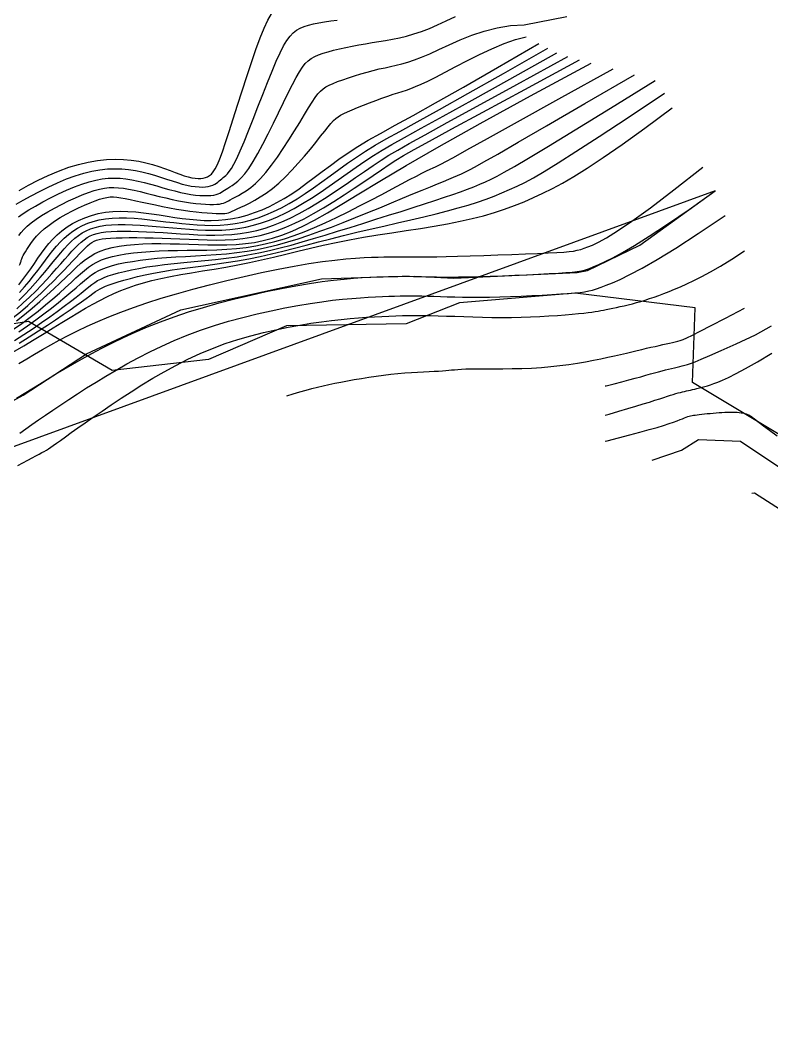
# Model space of a CAD drawing. Header units: metres. Extents: x -2219 to 517, y -3078 to 398.
# Drawn here: x 318.6 to 382, y 256 to 340.6 of the extents above; entities that cross this region are included whole.
import ezdxf

# ---------------------------------------------------------------- set-up
doc = ezdxf.new("R2010")
doc.units = ezdxf.units.M
for name, color, linetype in [('TERRAIN_BOUNDARY', 6, 'Continuous'), ('TERRAIN_CONTOUR_1M', 3, 'Continuous'), ('TERRAIN_CONTOUR_5M_SUPPLEMENT', 4, 'Continuous')]:
    doc.layers.add(name, color=color, linetype=linetype)

msp = doc.modelspace()

# ---------------------------------------------------------------- linework, layer by layer
at = {"layer": 'TERRAIN_BOUNDARY'}
msp.add_polyline3d([(392.551, 299.719, 0), (375.31, 310.06, 0), (375.546, 316.358, 0), (365.401, 317.587, 0), (355.65, 316.772, 0), (351.14, 315.014, 0), (341.054, 314.824, 0), (334.466, 311.988, 0), (326.34, 311.064, 0), (319.276, 315.215, 0), (309.284, 313.622, 0), (283.816, 308.974, 0), (265.196, 302.536, 0), (256.381, 299.4, 0), (223.265, 291.711, 0), (195.534, 284.467, 0), (183.293, 283.155, 0), (172.734, 277.466, 0), (168.827, 278.773, 0), (157.385, 278.49, 0), (135.797, 277.305, 0), (123.716, 274.848, 0)], dxfattribs=at)
at = {"layer": 'TERRAIN_CONTOUR_1M'}
for points in [[(318.243, 325.087, 1), (318.835, 325.432, 1), (319.495, 325.799, 1), (320.206, 326.176, 1), (320.952, 326.549, 1), (321.716, 326.903, 1), (322.48, 327.226, 1), (323.228, 327.503, 1), (323.947, 327.724, 1), (324.636, 327.89, 1), (325.298, 328.004, 1), (325.936, 328.071, 1), (326.551, 328.094, 1), (327.148, 328.076, 1), (327.728, 328.023, 1), (328.295, 327.937, 1), (328.851, 327.823, 1), (329.393, 327.687, 1), (329.921, 327.536, 1), (330.432, 327.378, 1), (330.923, 327.218, 1), (331.393, 327.063, 1), (331.839, 326.921, 1), (332.26, 326.799, 1), (332.653, 326.702, 1), (333.019, 326.629, 1), (333.357, 326.58, 1), (333.668, 326.553, 1), (333.953, 326.548, 1), (334.212, 326.561, 1), (334.444, 326.593, 1), (334.651, 326.642, 1), (334.832, 326.706, 1), (334.992, 326.783, 1), (335.134, 326.869, 1), (335.261, 326.962, 1), (335.378, 327.058, 1), (335.487, 327.156, 1), (335.594, 327.25, 1), (335.701, 327.34, 1), (335.813, 327.425, 1), (335.934, 327.524, 1), (336.07, 327.657, 1), (336.226, 327.846, 1), (336.407, 328.113, 1), (336.618, 328.478, 1), (336.864, 328.963, 1), (337.151, 329.59, 1), (337.481, 330.37, 1), (337.846, 331.275, 1), (338.235, 332.265, 1), (338.639, 333.303, 1), (339.047, 334.35, 1), (339.448, 335.368, 1), (339.833, 336.317, 1), (340.189, 337.16, 1), (340.511, 337.867, 1), (340.805, 338.445, 1), (341.081, 338.91, 1), (341.349, 339.277, 1), (341.618, 339.563, 1), (341.899, 339.784, 1), (342.201, 339.956, 1), (342.535, 340.094, 1), (342.908, 340.212, 1), (343.321, 340.316, 1), (343.772, 340.407, 1), (344.259, 340.488, 1), (344.782, 340.563, 1), (345.338, 340.632, 1)], [(318.422, 324.019, 2), (318.828, 324.3, 2), (319.316, 324.611, 2), (319.873, 324.942, 2), (320.485, 325.285, 2), (321.134, 325.628, 2), (321.805, 325.961, 2), (322.481, 326.273, 2), (323.148, 326.555, 2), (323.788, 326.795, 2), (324.39, 326.987, 2), (324.956, 327.13, 2), (325.495, 327.227, 2), (326.012, 327.283, 2), (326.515, 327.301, 2), (327.01, 327.282, 2), (327.505, 327.232, 2), (328.007, 327.152, 2), (328.521, 327.047, 2), (329.043, 326.922, 2), (329.569, 326.784, 2), (330.095, 326.637, 2), (330.616, 326.489, 2), (331.127, 326.346, 2), (331.623, 326.213, 2), (332.099, 326.096, 2), (332.552, 326.001, 2), (332.979, 325.927, 2), (333.379, 325.873, 2), (333.75, 325.838, 2), (334.089, 325.821, 2), (334.396, 325.821, 2), (334.669, 325.836, 2), (334.906, 325.866, 2), (335.107, 325.909, 2), (335.279, 325.963, 2), (335.427, 326.028, 2), (335.561, 326.102, 2), (335.688, 326.184, 2), (335.815, 326.272, 2), (335.95, 326.365, 2), (336.1, 326.461, 2), (336.272, 326.562, 2), (336.469, 326.682, 2), (336.691, 326.836, 2), (336.94, 327.04, 2), (337.218, 327.312, 2), (337.525, 327.666, 2), (337.864, 328.119, 2), (338.235, 328.688, 2), (338.639, 329.38, 2), (339.066, 330.171, 2), (339.506, 331.029, 2), (339.95, 331.921, 2), (340.386, 332.817, 2), (340.806, 333.683, 2), (341.198, 334.486, 2), (341.553, 335.196, 2), (341.863, 335.788, 2), (342.138, 336.269, 2), (342.391, 336.655, 2), (342.633, 336.96, 2), (342.879, 337.202, 2), (343.139, 337.394, 2), (343.428, 337.552, 2), (343.757, 337.692, 2), (344.136, 337.827, 2), (344.562, 337.958, 2), (345.027, 338.085, 2), (345.525, 338.207, 2), (346.05, 338.324, 2), (346.594, 338.435, 2), (347.151, 338.54, 2), (347.714, 338.637, 2), (348.277, 338.728, 2), (348.843, 338.817, 2), (349.414, 338.91, 2), (349.993, 339.015, 2), (350.583, 339.138, 2), (351.186, 339.284, 2), (351.807, 339.459, 2), (352.447, 339.671, 2), (353.11, 339.925, 2), (353.803, 340.22, 2), (354.533, 340.557, 2), (355.309, 340.935, 2)], [(318.471, 322.471, 3), (318.662, 322.709, 3), (318.896, 322.964, 3), (319.179, 323.235, 3), (319.518, 323.521, 3), (319.921, 323.822, 3), (320.389, 324.134, 3), (320.912, 324.453, 3), (321.475, 324.77, 3), (322.061, 325.079, 3), (322.657, 325.372, 3), (323.247, 325.643, 3), (323.815, 325.884, 3), (324.347, 326.088, 3), (324.832, 326.249, 3), (325.276, 326.37, 3), (325.691, 326.451, 3), (326.088, 326.496, 3), (326.478, 326.507, 3), (326.872, 326.488, 3), (327.282, 326.44, 3), (327.719, 326.367, 3), (328.19, 326.271, 3), (328.692, 326.157, 3), (329.218, 326.031, 3), (329.759, 325.897, 3), (330.31, 325.761, 3), (330.861, 325.628, 3), (331.407, 325.504, 3), (331.939, 325.393, 3), (332.452, 325.299, 3), (332.94, 325.224, 3), (333.401, 325.165, 3), (333.831, 325.123, 3), (334.225, 325.095, 3), (334.581, 325.08, 3), (334.894, 325.079, 3), (335.162, 325.089, 3), (335.383, 325.111, 3), (335.565, 325.144, 3), (335.721, 325.187, 3), (335.862, 325.243, 3), (335.999, 325.31, 3), (336.143, 325.388, 3), (336.306, 325.479, 3), (336.499, 325.582, 3), (336.731, 325.699, 3), (337.003, 325.84, 3), (337.311, 326.015, 3), (337.654, 326.235, 3), (338.029, 326.511, 3), (338.433, 326.854, 3), (338.864, 327.275, 3), (339.32, 327.785, 3), (339.796, 328.389, 3), (340.285, 329.066, 3), (340.777, 329.792, 3), (341.26, 330.539, 3), (341.726, 331.283, 3), (342.164, 331.997, 3), (342.564, 332.656, 3), (342.916, 333.233, 3), (343.215, 333.709, 3), (343.471, 334.093, 3), (343.7, 334.4, 3), (343.918, 334.644, 3), (344.139, 334.84, 3), (344.379, 335.003, 3), (344.654, 335.148, 3), (344.979, 335.29, 3), (345.364, 335.441, 3), (345.802, 335.6, 3), (346.282, 335.763, 3), (346.791, 335.926, 3), (347.318, 336.086, 3), (347.85, 336.238, 3), (348.376, 336.379, 3), (348.884, 336.505, 3), (349.365, 336.614, 3), (349.832, 336.716, 3), (350.298, 336.822, 3), (350.779, 336.942, 3), (351.289, 337.088, 3), (351.844, 337.271, 3), (352.457, 337.502, 3), (353.145, 337.793, 3), (353.918, 338.148, 3), (354.771, 338.546, 3), (355.696, 338.957, 3), (356.685, 339.353, 3), (357.729, 339.705, 3), (358.819, 339.986, 3), (359.947, 340.166, 3), (361.105, 340.217, 3), (364.711, 340.935, 3)], [(318.526, 319.965, 4), (318.58, 320.075, 4), (318.615, 320.162, 4), (318.637, 320.23, 4), (318.65, 320.286, 4), (318.659, 320.335, 4), (318.669, 320.383, 4), (318.684, 320.434, 4), (318.706, 320.493, 4), (318.738, 320.565, 4), (318.782, 320.655, 4), (318.843, 320.768, 4), (318.922, 320.908, 4), (319.022, 321.081, 4), (319.147, 321.289, 4), (319.3, 321.53, 4), (319.485, 321.797, 4), (319.705, 322.085, 4), (319.964, 322.389, 4), (320.266, 322.704, 4), (320.615, 323.024, 4), (321.013, 323.343, 4), (321.462, 323.658, 4), (321.951, 323.963, 4), (322.465, 324.255, 4), (322.989, 324.53, 4), (323.51, 324.784, 4), (324.013, 325.013, 4), (324.483, 325.213, 4), (324.907, 325.38, 4), (325.274, 325.512, 4), (325.596, 325.609, 4), (325.887, 325.674, 4), (326.164, 325.708, 4), (326.441, 325.714, 4), (326.734, 325.694, 4), (327.059, 325.649, 4), (327.431, 325.582, 4), (327.86, 325.495, 4), (328.342, 325.392, 4), (328.866, 325.278, 4), (329.423, 325.157, 4), (330.003, 325.033, 4), (330.595, 324.911, 4), (331.191, 324.795, 4), (331.779, 324.689, 4), (332.352, 324.598, 4), (332.901, 324.521, 4), (333.423, 324.458, 4), (333.912, 324.407, 4), (334.361, 324.368, 4), (334.765, 324.34, 4), (335.119, 324.322, 4), (335.418, 324.313, 4), (335.658, 324.313, 4), (335.852, 324.324, 4), (336.015, 324.346, 4), (336.163, 324.383, 4), (336.309, 324.435, 4), (336.471, 324.505, 4), (336.662, 324.593, 4), (336.898, 324.703, 4), (337.191, 324.836, 4), (337.537, 324.998, 4), (337.932, 325.194, 4), (338.368, 325.429, 4), (338.839, 325.71, 4), (339.34, 326.042, 4), (339.864, 326.431, 4), (340.404, 326.883, 4), (340.954, 327.398, 4), (341.505, 327.962, 4), (342.047, 328.555, 4), (342.571, 329.157, 4), (343.065, 329.749, 4), (343.521, 330.312, 4), (343.93, 330.825, 4), (344.28, 331.269, 4), (344.567, 331.63, 4), (344.804, 331.918, 4), (345.01, 332.145, 4), (345.202, 332.327, 4), (345.4, 332.478, 4), (345.62, 332.612, 4), (345.88, 332.744, 4), (346.2, 332.889, 4), (346.592, 333.056, 4), (347.043, 333.242, 4), (347.537, 333.441, 4), (348.057, 333.645, 4), (348.586, 333.847, 4), (349.106, 334.041, 4), (349.601, 334.218, 4), (350.054, 334.373, 4), (350.453, 334.501, 4), (350.818, 334.614, 4), (351.172, 334.727, 4), (351.54, 334.855, 4), (351.947, 335.013, 4), (352.417, 335.215, 4), (352.975, 335.477, 4), (353.645, 335.814, 4), (354.443, 336.233, 4), (355.347, 336.712, 4), (356.327, 337.221, 4), (357.351, 337.733, 4), (358.39, 338.216, 4), (359.412, 338.642, 4), (360.387, 338.982, 4), (361.284, 339.206, 4)], [(318.523, 317.653, 6), (318.936, 318.118, 6), (319.331, 318.587, 6), (319.707, 319.053, 6), (320.063, 319.51, 6), (320.4, 319.955, 6), (320.722, 320.383, 6), (321.034, 320.795, 6), (321.342, 321.188, 6), (321.652, 321.561, 6), (321.969, 321.913, 6), (322.298, 322.241, 6), (322.645, 322.545, 6), (323.015, 322.823, 6), (323.41, 323.073, 6), (323.829, 323.294, 6), (324.275, 323.486, 6), (324.749, 323.646, 6), (325.251, 323.773, 6), (325.782, 323.867, 6), (326.343, 323.925, 6), (326.935, 323.949, 6), (327.554, 323.941, 6), (328.193, 323.907, 6), (328.85, 323.853, 6), (329.517, 323.784, 6), (330.192, 323.706, 6), (330.867, 323.624, 6), (331.54, 323.542, 6), (332.205, 323.468, 6), (332.864, 323.403, 6), (333.516, 323.354, 6), (334.163, 323.323, 6), (334.807, 323.315, 6), (335.448, 323.333, 6), (336.088, 323.383, 6), (336.727, 323.467, 6), (337.368, 323.589, 6), (338.01, 323.751, 6), (338.655, 323.952, 6), (339.303, 324.193, 6), (339.956, 324.474, 6), (340.615, 324.796, 6), (341.279, 325.158, 6), (341.951, 325.562, 6), (342.632, 326.006, 6), (343.321, 326.482, 6), (344.022, 326.984, 6), (344.734, 327.503, 6), (345.46, 328.031, 6), (346.2, 328.558, 6), (346.956, 329.078, 6), (347.729, 329.581, 6), (348.536, 330.072, 6), (349.463, 330.603, 6), (350.607, 331.24, 6), (352.07, 332.046, 6), (353.952, 333.087, 6), (356.352, 334.427, 6), (359.371, 336.132, 6), (363.108, 338.265, 6)], [(317.994, 315.528, 9), (318.611, 316.03, 9), (319.214, 316.548, 9), (319.798, 317.075, 9), (320.359, 317.6, 9), (320.891, 318.116, 9), (321.39, 318.612, 9), (321.852, 319.082, 9), (322.272, 319.517, 9), (322.653, 319.916, 9), (322.997, 320.28, 9), (323.307, 320.609, 9), (323.586, 320.904, 9), (323.837, 321.165, 9), (324.062, 321.392, 9), (324.265, 321.586, 9), (324.449, 321.747, 9), (324.626, 321.88, 9), (324.807, 321.986, 9), (325.005, 322.069, 9), (325.231, 322.133, 9), (325.499, 322.181, 9), (325.819, 322.216, 9), (326.205, 322.242, 9), (326.664, 322.261, 9), (327.192, 322.274, 9), (327.78, 322.281, 9), (328.418, 322.281, 9), (329.099, 322.274, 9), (329.812, 322.26, 9), (330.55, 322.239, 9), (331.303, 322.211, 9), (332.063, 322.176, 9), (332.828, 322.14, 9), (333.594, 322.107, 9), (334.36, 322.084, 9), (335.122, 322.076, 9), (335.879, 322.089, 9), (336.628, 322.128, 9), (337.367, 322.198, 9), (338.094, 322.306, 9), (338.815, 322.453, 9), (339.535, 322.643, 9), (340.261, 322.877, 9), (340.998, 323.158, 9), (341.754, 323.489, 9), (342.533, 323.871, 9), (343.341, 324.307, 9), (344.183, 324.797, 9), (345.043, 325.326, 9), (345.907, 325.88, 9), (346.759, 326.441, 9), (347.581, 326.993, 9), (348.357, 327.521, 9), (349.072, 328.007, 9), (349.708, 328.435, 9), (350.281, 328.808, 9), (350.927, 329.202, 9), (351.815, 329.71, 9), (353.114, 330.428, 9), (354.991, 331.449, 9), (357.615, 332.868, 9), (361.153, 334.78, 9), (365.775, 337.279, 9)], [(318.289, 316.271, 8), (318.84, 316.764, 8), (319.373, 317.267, 8), (319.885, 317.773, 8), (320.371, 318.273, 8), (320.829, 318.759, 8), (321.255, 319.225, 8), (321.648, 319.663, 8), (322.009, 320.072, 8), (322.343, 320.452, 8), (322.652, 320.802, 8), (322.941, 321.123, 8), (323.214, 321.414, 8), (323.474, 321.675, 8), (323.725, 321.906, 8), (323.971, 322.106, 8), (324.22, 322.277, 8), (324.481, 322.422, 8), (324.762, 322.541, 8), (325.07, 322.637, 8), (325.416, 322.712, 8), (325.807, 322.767, 8), (326.251, 322.803, 8), (326.755, 322.824, 8), (327.313, 322.83, 8), (327.918, 322.823, 8), (328.562, 322.805, 8), (329.238, 322.777, 8), (329.939, 322.742, 8), (330.656, 322.701, 8), (331.382, 322.655, 8), (332.111, 322.607, 8), (332.84, 322.561, 8), (333.568, 322.523, 8), (334.294, 322.497, 8), (335.017, 322.489, 8), (335.736, 322.504, 8), (336.448, 322.546, 8), (337.154, 322.621, 8), (337.852, 322.734, 8), (338.547, 322.886, 8), (339.242, 323.079, 8), (339.942, 323.316, 8), (340.651, 323.597, 8), (341.374, 323.924, 8), (342.115, 324.3, 8), (342.878, 324.725, 8), (343.666, 325.2, 8), (344.469, 325.712, 8), (345.279, 326.248, 8), (346.084, 326.795, 8), (346.874, 327.339, 8), (347.638, 327.866, 8), (348.366, 328.364, 8), (349.048, 328.817, 8), (349.699, 329.229, 8), (350.437, 329.668, 8), (351.407, 330.217, 8), (352.753, 330.96, 8), (354.619, 331.981, 8), (357.149, 333.364, 8), (360.488, 335.192, 8), (364.78, 337.55, 8)], [(318.466, 316.98, 7), (318.948, 317.46, 7), (319.41, 317.946, 7), (319.851, 318.43, 7), (320.268, 318.906, 7), (320.659, 319.368, 7), (321.024, 319.809, 7), (321.365, 320.228, 7), (321.688, 320.624, 7), (321.997, 320.995, 7), (322.297, 321.342, 7), (322.592, 321.664, 7), (322.886, 321.958, 7), (323.185, 322.225, 7), (323.493, 322.464, 7), (323.815, 322.675, 7), (324.155, 322.858, 7), (324.519, 323.014, 7), (324.91, 323.142, 7), (325.333, 323.243, 7), (325.794, 323.317, 7), (326.297, 323.364, 7), (326.845, 323.386, 7), (327.433, 323.385, 7), (328.056, 323.365, 7), (328.706, 323.329, 7), (329.378, 323.281, 7), (330.065, 323.224, 7), (330.762, 323.162, 7), (331.461, 323.099, 7), (332.158, 323.037, 7), (332.852, 322.982, 7), (333.542, 322.938, 7), (334.229, 322.91, 7), (334.912, 322.902, 7), (335.592, 322.919, 7), (336.268, 322.964, 7), (336.941, 323.044, 7), (337.61, 323.162, 7), (338.278, 323.318, 7), (338.948, 323.516, 7), (339.623, 323.754, 7), (340.304, 324.035, 7), (340.994, 324.36, 7), (341.697, 324.729, 7), (342.415, 325.144, 7), (343.149, 325.603, 7), (343.895, 326.097, 7), (344.65, 326.616, 7), (345.409, 327.149, 7), (346.167, 327.685, 7), (346.919, 328.212, 7), (347.661, 328.721, 7), (348.388, 329.199, 7), (349.118, 329.651, 7), (349.949, 330.135, 7), (351.004, 330.726, 7), (352.403, 331.498, 7), (354.269, 332.525, 7), (356.722, 333.879, 7), (359.884, 335.636, 7), (363.877, 337.869, 7)], [(318.025, 314.545, 11), (318.73, 315.047, 11), (319.418, 315.564, 11), (320.082, 316.087, 11), (320.719, 316.607, 11), (321.321, 317.116, 11), (321.884, 317.606, 11), (322.403, 318.067, 11), (322.871, 318.492, 11), (323.287, 318.873, 11), (323.662, 319.213, 11), (324.011, 319.514, 11), (324.347, 319.78, 11), (324.686, 320.014, 11), (325.042, 320.218, 11), (325.43, 320.397, 11), (325.864, 320.553, 11), (326.354, 320.69, 11), (326.901, 320.808, 11), (327.498, 320.909, 11), (328.141, 320.993, 11), (328.824, 321.061, 11), (329.543, 321.115, 11), (330.293, 321.155, 11), (331.068, 321.182, 11), (331.864, 321.198, 11), (332.677, 321.207, 11), (333.502, 321.216, 11), (334.334, 321.231, 11), (335.17, 321.256, 11), (336.004, 321.298, 11), (336.833, 321.362, 11), (337.652, 321.455, 11), (338.459, 321.581, 11), (339.259, 321.742, 11), (340.06, 321.94, 11), (340.868, 322.176, 11), (341.69, 322.451, 11), (342.535, 322.768, 11), (343.409, 323.128, 11), (344.32, 323.531, 11), (345.27, 323.977, 11), (346.243, 324.454, 11), (347.219, 324.948, 11), (348.179, 325.445, 11), (349.101, 325.93, 11), (349.965, 326.39, 11), (350.751, 326.809, 11), (351.438, 327.173, 11), (352.013, 327.474, 11), (352.483, 327.714, 11), (352.865, 327.904, 11), (353.172, 328.053, 11), (353.421, 328.17, 11), (353.625, 328.263, 11), (353.799, 328.343, 11), (353.96, 328.418, 11), (354.144, 328.51, 11), (354.485, 328.693, 11), (355.14, 329.051, 11), (356.266, 329.673, 11), (358.019, 330.644, 11), (360.555, 332.049, 11), (364.032, 333.975, 11), (368.607, 336.509, 11)], [(318.1, 313.614, 13), (318.895, 314.118, 13), (319.66, 314.62, 13), (320.386, 315.115, 13), (321.071, 315.596, 13), (321.71, 316.058, 13), (322.298, 316.494, 13), (322.832, 316.9, 13), (323.306, 317.269, 13), (323.718, 317.596, 13), (324.066, 317.877, 13), (324.363, 318.117, 13), (324.626, 318.321, 13), (324.871, 318.497, 13), (325.115, 318.65, 13), (325.374, 318.788, 13), (325.665, 318.917, 13), (326.004, 319.043, 13), (326.405, 319.171, 13), (326.867, 319.301, 13), (327.388, 319.431, 13), (327.964, 319.559, 13), (328.592, 319.683, 13), (329.269, 319.801, 13), (329.991, 319.911, 13), (330.757, 320.011, 13), (331.561, 320.101, 13), (332.399, 320.184, 13), (333.264, 320.265, 13), (334.151, 320.349, 13), (335.054, 320.441, 13), (335.966, 320.546, 13), (336.882, 320.669, 13), (337.797, 320.814, 13), (338.705, 320.986, 13), (339.611, 321.184, 13), (340.521, 321.406, 13), (341.442, 321.651, 13), (342.379, 321.915, 13), (343.339, 322.199, 13), (344.327, 322.5, 13), (345.35, 322.815, 13), (346.41, 323.144, 13), (347.494, 323.481, 13), (348.586, 323.822, 13), (349.669, 324.162, 13), (350.727, 324.496, 13), (351.742, 324.819, 13), (352.698, 325.127, 13), (353.578, 325.414, 13), (354.371, 325.678, 13), (355.084, 325.922, 13), (355.728, 326.149, 13), (356.315, 326.366, 13), (356.856, 326.577, 13), (357.364, 326.787, 13), (357.849, 326.999, 13), (358.325, 327.22, 13), (358.819, 327.465, 13), (359.431, 327.794, 13), (360.28, 328.279, 13), (361.482, 328.991, 13), (363.156, 330.002, 13), (365.417, 331.382, 13), (368.384, 333.204, 13), (372.174, 335.539, 13)], [(318.46, 314.331, 12), (319.195, 314.834, 12), (319.902, 315.34, 12), (320.577, 315.842, 12), (321.214, 316.332, 12), (321.81, 316.805, 12), (322.358, 317.253, 12), (322.855, 317.668, 12), (323.295, 318.044, 12), (323.677, 318.375, 12), (324.013, 318.665, 12), (324.319, 318.918, 12), (324.609, 319.138, 12), (324.901, 319.332, 12), (325.208, 319.503, 12), (325.547, 319.657, 12), (325.934, 319.798, 12), (326.38, 319.93, 12), (326.884, 320.055, 12), (327.443, 320.17, 12), (328.052, 320.276, 12), (328.708, 320.372, 12), (329.406, 320.458, 12), (330.142, 320.533, 12), (330.912, 320.596, 12), (331.713, 320.649, 12), (332.538, 320.695, 12), (333.383, 320.741, 12), (334.243, 320.79, 12), (335.112, 320.848, 12), (335.985, 320.922, 12), (336.858, 321.015, 12), (337.724, 321.134, 12), (338.582, 321.283, 12), (339.435, 321.463, 12), (340.29, 321.673, 12), (341.155, 321.913, 12), (342.035, 322.183, 12), (342.937, 322.484, 12), (343.868, 322.814, 12), (344.835, 323.173, 12), (345.84, 323.56, 12), (346.869, 323.968, 12), (347.903, 324.385, 12), (348.924, 324.804, 12), (349.914, 325.213, 12), (350.853, 325.604, 12), (351.724, 325.968, 12), (352.508, 326.294, 12), (353.192, 326.576, 12), (353.784, 326.818, 12), (354.296, 327.027, 12), (354.744, 327.21, 12), (355.138, 327.373, 12), (355.494, 327.525, 12), (355.824, 327.671, 12), (356.142, 327.819, 12), (356.481, 327.988, 12), (356.959, 328.243, 12), (357.711, 328.665, 12), (358.877, 329.331, 12), (360.592, 330.321, 12), (362.995, 331.713, 12), (366.222, 333.586, 12), (370.411, 336.018, 12)], [(318.495, 313.389, 14), (319.331, 313.905, 14), (320.124, 314.407, 14), (320.871, 314.89, 14), (321.565, 315.35, 14), (322.205, 315.783, 14), (322.786, 316.183, 14), (323.305, 316.547, 14), (323.758, 316.871, 14), (324.142, 317.149, 14), (324.455, 317.379, 14), (324.714, 317.569, 14), (324.934, 317.724, 14), (325.133, 317.855, 14), (325.329, 317.968, 14), (325.54, 318.073, 14), (325.782, 318.177, 14), (326.074, 318.287, 14), (326.43, 318.411, 14), (326.85, 318.547, 14), (327.333, 318.692, 14), (327.875, 318.842, 14), (328.476, 318.993, 14), (329.132, 319.144, 14), (329.841, 319.289, 14), (330.601, 319.426, 14), (331.409, 319.552, 14), (332.26, 319.672, 14), (333.145, 319.789, 14), (334.06, 319.908, 14), (334.996, 320.033, 14), (335.947, 320.17, 14), (336.907, 320.322, 14), (337.869, 320.494, 14), (338.827, 320.689, 14), (339.787, 320.905, 14), (340.752, 321.139, 14), (341.729, 321.388, 14), (342.723, 321.647, 14), (343.74, 321.914, 14), (344.786, 322.186, 14), (345.865, 322.458, 14), (346.98, 322.727, 14), (348.12, 322.995, 14), (349.27, 323.259, 14), (350.414, 323.52, 14), (351.539, 323.779, 14), (352.63, 324.034, 14), (353.671, 324.286, 14), (354.648, 324.535, 14), (355.551, 324.78, 14), (356.385, 325.025, 14), (357.16, 325.272, 14), (357.886, 325.523, 14), (358.574, 325.781, 14), (359.233, 326.048, 14), (359.874, 326.327, 14), (360.507, 326.621, 14), (361.154, 326.941, 14), (361.889, 327.336, 14), (362.797, 327.861, 14), (363.965, 328.575, 14), (365.479, 329.535, 14), (367.424, 330.796, 14), (369.886, 332.417, 14), (372.953, 334.455, 14)], [(318.476, 311.651, 16), (319.131, 312.045, 16), (319.791, 312.439, 16), (320.463, 312.834, 16), (321.153, 313.228, 16), (321.869, 313.623, 16), (322.618, 314.018, 16), (323.406, 314.413, 16), (324.241, 314.807, 16), (325.128, 315.202, 16), (326.07, 315.596, 16), (327.072, 315.989, 16), (328.139, 316.38, 16), (329.276, 316.77, 16), (330.486, 317.159, 16), (331.775, 317.545, 16), (333.141, 317.927, 16), (334.566, 318.302, 16), (336.024, 318.663, 16), (337.49, 319.006, 16), (338.94, 319.325, 16), (340.349, 319.615, 16), (341.693, 319.87, 16), (342.945, 320.085, 16), (344.087, 320.257, 16), (345.118, 320.389, 16), (346.044, 320.486, 16), (346.869, 320.555, 16), (347.598, 320.601, 16), (348.236, 320.629, 16), (348.789, 320.644, 16), (349.26, 320.653, 16), (349.656, 320.66, 16), (349.986, 320.665, 16), (350.262, 320.669, 16), (350.494, 320.671, 16), (350.693, 320.672, 16), (350.869, 320.671, 16), (351.034, 320.669, 16), (351.198, 320.666, 16), (351.373, 320.661, 16), (351.577, 320.655, 16), (351.831, 320.65, 16), (352.154, 320.648, 16), (352.564, 320.649, 16), (353.083, 320.654, 16), (353.73, 320.665, 16), (354.524, 320.684, 16), (355.474, 320.71, 16), (356.548, 320.743, 16), (357.702, 320.781, 16), (358.892, 320.823, 16), (360.075, 320.867, 16), (361.207, 320.91, 16), (362.245, 320.953, 16), (363.144, 320.993, 16), (363.874, 321.029, 16), (364.454, 321.064, 16), (364.913, 321.103, 16), (365.282, 321.15, 16), (365.593, 321.208, 16), (365.875, 321.282, 16), (366.159, 321.376, 16), (366.477, 321.493, 16), (366.862, 321.648, 16), (367.369, 321.886, 16), (368.055, 322.264, 16), (368.977, 322.839, 16), (370.193, 323.667, 16), (371.761, 324.803, 16), (373.738, 326.304, 16), (376.183, 328.227, 16)], [(318.275, 308.747, 17), (318.91, 309.124, 17), (319.553, 309.514, 17), (320.208, 309.916, 17), (320.878, 310.328, 17), (321.567, 310.75, 17), (322.281, 311.181, 17), (323.023, 311.618, 17), (323.798, 312.062, 17), (324.61, 312.511, 17), (325.462, 312.962, 17), (326.357, 313.415, 17), (327.299, 313.867, 17), (328.289, 314.314, 17), (329.33, 314.755, 17), (330.425, 315.186, 17), (331.576, 315.605, 17), (332.786, 316.009, 17), (334.053, 316.396, 17), (335.362, 316.764, 17), (336.693, 317.108, 17), (338.027, 317.428, 17), (339.345, 317.721, 17), (340.626, 317.983, 17), (341.851, 318.213, 17), (343.002, 318.407, 17), (344.061, 318.565, 17), (345.031, 318.689, 17), (345.915, 318.785, 17), (346.717, 318.855, 17), (347.442, 318.906, 17), (348.096, 318.941, 17), (348.681, 318.964, 17), (349.203, 318.981, 17), (349.666, 318.994, 17), (350.08, 319.004, 17), (350.455, 319.012, 17), (350.801, 319.017, 17), (351.127, 319.019, 17), (351.442, 319.018, 17), (351.758, 319.013, 17), (352.084, 319.006, 17), (352.429, 318.996, 17), (352.806, 318.984, 17), (353.225, 318.972, 17), (353.698, 318.961, 17), (354.236, 318.954, 17), (354.851, 318.953, 17), (355.555, 318.958, 17), (356.358, 318.971, 17), (357.265, 318.994, 17), (358.25, 319.025, 17), (359.282, 319.062, 17), (360.327, 319.105, 17), (361.353, 319.15, 17), (362.327, 319.196, 17), (363.218, 319.241, 17), (363.992, 319.284, 17), (364.627, 319.324, 17), (365.144, 319.366, 17), (365.571, 319.416, 17), (365.938, 319.481, 17), (366.277, 319.568, 17), (366.615, 319.682, 17), (366.984, 319.831, 17), (367.414, 320.019, 17), (367.935, 320.26, 17), (368.583, 320.583, 17), (369.395, 321.023, 17), (370.409, 321.615, 17), (371.662, 322.396, 17), (373.191, 323.4, 17), (375.033, 324.662, 17), (377.224, 326.218, 17), (184.445, 255.95, 17)], [(313.953, 306.334, 17), (318.834, 308.985, 17), (324.173, 312.471, 17), (332.133, 316.193, 17), (344.011, 318.811, 17), (349.832, 319.008, 17), (351.874, 319.041, 17), (355.173, 318.864, 17), (365.582, 319.33, 17), (366.452, 319.519, 17), (370.88, 321.646, 17), (377.224, 326.218, 17)], [(318.543, 305.792, 18), (319.041, 306.141, 18), (319.568, 306.508, 18), (320.126, 306.896, 18), (320.718, 307.304, 18), (321.343, 307.731, 18), (322.002, 308.176, 18), (322.695, 308.637, 18), (323.423, 309.111, 18), (324.186, 309.598, 18), (324.983, 310.095, 18), (325.816, 310.601, 18), (326.684, 311.112, 18), (327.588, 311.626, 18), (328.529, 312.136, 18), (329.506, 312.639, 18), (330.521, 313.128, 18), (331.574, 313.601, 18), (332.666, 314.051, 18), (333.797, 314.474, 18), (334.965, 314.865, 18), (336.158, 315.225, 18), (337.363, 315.554, 18), (338.564, 315.851, 18), (339.749, 316.117, 18), (340.902, 316.352, 18), (342.01, 316.556, 18), (343.058, 316.729, 18), (344.036, 316.873, 18), (344.943, 316.99, 18), (345.785, 317.083, 18), (346.565, 317.156, 18), (347.287, 317.211, 18), (347.955, 317.253, 18), (348.573, 317.284, 18), (349.145, 317.308, 18), (349.676, 317.328, 18), (350.175, 317.344, 18), (350.649, 317.355, 18), (351.107, 317.362, 18), (351.56, 317.365, 18), (352.015, 317.364, 18), (352.482, 317.357, 18), (352.97, 317.346, 18), (353.485, 317.33, 18), (354.034, 317.312, 18), (354.618, 317.293, 18), (355.242, 317.275, 18), (355.908, 317.26, 18), (356.619, 317.251, 18), (357.379, 317.25, 18), (358.192, 317.258, 18), (359.055, 317.278, 18), (359.952, 317.307, 18), (360.861, 317.344, 18), (361.761, 317.386, 18), (362.63, 317.433, 18), (363.447, 317.481, 18), (364.191, 317.53, 18), (364.84, 317.576, 18), (365.38, 317.619, 18), (365.828, 317.663, 18), (366.212, 317.714, 18), (366.555, 317.777, 18), (366.883, 317.858, 18), (367.222, 317.962, 18), (367.597, 318.094, 18), (368.033, 318.26, 18), (368.559, 318.47, 18), (369.212, 318.757, 18), (370.033, 319.156, 18), (371.061, 319.705, 18), (372.338, 320.44, 18), (373.904, 321.399, 18), (375.8, 322.618, 18), (378.064, 324.134, 18)], [(318.377, 303.055, 19), (318.811, 303.287, 19), (319.213, 303.502, 19), (319.579, 303.696, 19), (319.903, 303.869, 19), (320.181, 304.017, 19), (320.411, 304.142, 19), (320.606, 304.251, 19), (320.784, 304.355, 19), (320.959, 304.465, 19), (321.15, 304.592, 19), (321.373, 304.747, 19), (321.644, 304.939, 19), (321.98, 305.179, 19), (322.393, 305.476, 19), (322.882, 305.827, 19), (323.441, 306.225, 19), (324.064, 306.664, 19), (324.747, 307.14, 19), (325.482, 307.646, 19), (326.265, 308.175, 19), (327.09, 308.724, 19), (327.952, 309.284, 19), (328.848, 309.85, 19), (329.775, 310.413, 19), (330.732, 310.967, 19), (331.716, 311.504, 19), (332.725, 312.016, 19), (333.756, 312.497, 19), (334.808, 312.938, 19), (335.877, 313.334, 19), (336.954, 313.687, 19), (338.032, 313.999, 19), (339.102, 314.273, 19), (340.153, 314.512, 19), (341.179, 314.72, 19), (342.169, 314.899, 19), (343.115, 315.051, 19), (344.01, 315.181, 19), (344.856, 315.291, 19), (345.656, 315.381, 19), (346.413, 315.456, 19), (347.131, 315.516, 19), (347.814, 315.565, 19), (348.465, 315.604, 19), (349.088, 315.636, 19), (349.687, 315.662, 19), (350.269, 315.683, 19), (350.842, 315.698, 19), (351.414, 315.708, 19), (351.993, 315.712, 19), (352.588, 315.71, 19), (353.206, 315.701, 19), (353.855, 315.686, 19), (354.542, 315.665, 19), (355.262, 315.64, 19), (356.012, 315.614, 19), (356.786, 315.588, 19), (357.58, 315.566, 19), (358.387, 315.55, 19), (359.204, 315.542, 19), (360.025, 315.545, 19), (360.845, 315.561, 19), (361.653, 315.589, 19), (362.44, 315.625, 19), (363.195, 315.668, 19), (363.908, 315.716, 19), (364.567, 315.767, 19), (365.164, 315.818, 19), (365.687, 315.867, 19), (366.131, 315.913, 19), (366.504, 315.956, 19), (366.82, 315.997, 19), (367.094, 316.038, 19), (367.339, 316.079, 19), (367.568, 316.121, 19), (367.795, 316.166, 19), (368.034, 316.215, 19), (368.296, 316.268, 19), (368.581, 316.326, 19), (368.885, 316.389, 19), (369.206, 316.458, 19), (369.541, 316.534, 19), (369.886, 316.615, 19), (370.239, 316.703, 19), (370.596, 316.798, 19), (370.956, 316.901, 19), (371.32, 317.012, 19), (371.693, 317.133, 19), (372.078, 317.265, 19), (372.479, 317.409, 19), (372.898, 317.566, 19), (373.339, 317.738, 19), (373.806, 317.926, 19), (374.303, 318.133, 19), (374.842, 318.37, 19), (375.437, 318.649, 19), (376.099, 318.986, 19), (376.842, 319.391, 19), (377.679, 319.879, 19), (378.622, 320.462, 19), (379.686, 321.154, 19)], [(341.065, 308.934, 21), (341.625, 309.101, 21), (342.182, 309.263, 21), (342.704, 309.41, 21), (343.199, 309.543, 21), (343.678, 309.666, 21), (344.152, 309.781, 21), (344.63, 309.889, 21), (345.123, 309.994, 21), (345.642, 310.097, 21), (346.192, 310.201, 21), (346.771, 310.304, 21), (347.371, 310.404, 21), (347.986, 310.501, 21), (348.608, 310.592, 21), (349.23, 310.675, 21), (349.846, 310.749, 21), (350.447, 310.813, 21), (351.029, 310.865, 21), (351.587, 310.906, 21), (352.116, 310.939, 21), (352.614, 310.966, 21), (353.076, 310.988, 21), (353.498, 311.007, 21), (353.877, 311.025, 21), (354.209, 311.045, 21), (354.495, 311.067, 21), (354.748, 311.091, 21), (354.988, 311.116, 21), (355.234, 311.14, 21), (355.504, 311.162, 21), (355.817, 311.182, 21), (356.193, 311.197, 21), (356.649, 311.207, 21), (357.2, 311.21, 21), (357.835, 311.211, 21), (358.538, 311.211, 21), (359.296, 311.215, 21), (360.092, 311.225, 21), (360.911, 311.245, 21), (361.737, 311.278, 21), (362.556, 311.329, 21), (363.354, 311.398, 21), (364.128, 311.484, 21), (364.875, 311.584, 21), (365.595, 311.694, 21), (366.285, 311.813, 21), (366.944, 311.937, 21), (367.57, 312.063, 21), (368.163, 312.188, 21), (368.72, 312.31, 21), (369.243, 312.427, 21), (369.736, 312.54, 21), (370.199, 312.648, 21), (370.635, 312.751, 21), (371.046, 312.848, 21), (371.435, 312.94, 21), (371.803, 313.026, 21), (372.153, 313.106, 21), (372.485, 313.18, 21), (372.798, 313.25, 21), (373.092, 313.315, 21), (373.366, 313.377, 21), (373.621, 313.436, 21), (373.856, 313.493, 21), (374.071, 313.548, 21), (374.274, 313.607, 21), (374.512, 313.693, 21), (374.837, 313.833, 21), (375.305, 314.056, 21), (375.971, 314.389, 21), (376.887, 314.86, 21), (378.11, 315.497, 21), (379.693, 316.328, 21)], [(367.94, 309.764, 22), (368.016, 309.783, 22), (368.71, 309.957, 22), (369.353, 310.123, 22), (369.936, 310.277, 22), (370.464, 310.419, 22), (370.94, 310.549, 22), (371.371, 310.667, 22), (371.762, 310.775, 22), (372.118, 310.873, 22), (372.445, 310.962, 22), (372.747, 311.042, 22), (373.029, 311.114, 22), (373.295, 311.18, 22), (373.546, 311.24, 22), (373.784, 311.296, 22), (374.013, 311.35, 22), (374.235, 311.403, 22), (374.451, 311.456, 22), (374.664, 311.511, 22), (374.885, 311.573, 22), (375.155, 311.662, 22), (375.525, 311.8, 22), (376.045, 312.013, 22), (376.766, 312.322, 22), (377.737, 312.752, 22), (379.008, 313.326, 22), (380.631, 314.068, 22), (381.983, 314.831, 22)], [(367.94, 307.304, 23), (368.271, 307.395, 23), (369.087, 307.628, 23), (369.85, 307.851, 23), (370.543, 308.058, 23), (371.152, 308.245, 23), (371.684, 308.411, 23), (372.145, 308.558, 23), (372.544, 308.687, 23), (372.89, 308.8, 23), (373.191, 308.899, 23), (373.455, 308.984, 23), (373.69, 309.058, 23), (373.904, 309.122, 23), (374.102, 309.178, 23), (374.287, 309.227, 23), (374.461, 309.27, 23), (374.63, 309.31, 23), (374.796, 309.347, 23), (374.962, 309.383, 23), (375.132, 309.42, 23), (375.31, 309.458, 23), (375.496, 309.5, 23), (375.691, 309.546, 23), (375.897, 309.597, 23), (376.114, 309.654, 23), (376.344, 309.717, 23), (376.587, 309.788, 23), (376.844, 309.868, 23), (377.121, 309.96, 23), (377.444, 310.082, 23), (377.842, 310.252, 23), (378.346, 310.491, 23), (378.984, 310.818, 23), (379.788, 311.252, 23), (380.788, 311.813, 23), (382.013, 312.522, 23)], [(367.94, 305.103, 24), (368.106, 305.145, 24), (369.08, 305.396, 24), (370.014, 305.639, 24), (370.881, 305.869, 24), (371.656, 306.081, 24), (372.317, 306.271, 24), (372.871, 306.44, 24), (373.331, 306.588, 24), (373.707, 306.717, 24), (374.014, 306.829, 24), (374.262, 306.925, 24), (374.464, 307.006, 24), (374.633, 307.074, 24), (374.78, 307.131, 24), (374.911, 307.177, 24), (375.033, 307.214, 24), (375.151, 307.245, 24), (375.272, 307.271, 24), (375.4, 307.294, 24), (375.542, 307.315, 24), (375.703, 307.336, 24), (375.888, 307.359, 24), (376.094, 307.383, 24), (376.318, 307.408, 24), (376.555, 307.432, 24), (376.801, 307.456, 24), (377.052, 307.479, 24), (377.305, 307.5, 24), (377.554, 307.519, 24), (377.798, 307.535, 24), (378.033, 307.547, 24), (378.26, 307.556, 24), (378.478, 307.561, 24), (378.686, 307.561, 24), (378.884, 307.557, 24), (379.07, 307.548, 24), (379.245, 307.533, 24), (379.407, 307.512, 24), (379.557, 307.486, 24), (379.697, 307.454, 24), (379.827, 307.415, 24), (379.949, 307.37, 24), (380.064, 307.318, 24), (380.174, 307.259, 24), (380.278, 307.194, 24), (380.383, 307.118, 24), (380.511, 307.018, 24), (380.69, 306.877, 24), (380.946, 306.678, 24), (381.307, 306.403, 24), (381.8, 306.036, 24), (382.451, 305.559, 24)], [(380.311, 300.716, 26), (380.538, 300.747, 26), (391.957, 293.452, 26)]]:
    msp.add_polyline3d(points, dxfattribs=at)
at = {"layer": 'TERRAIN_CONTOUR_5M_SUPPLEMENT'}
for points in [[(318.481, 326.247, 0), (319.266, 326.691, 0), (320.094, 327.123, 0), (320.948, 327.529, 0), (321.812, 327.896, 0), (322.669, 328.211, 0), (323.505, 328.461, 0), (324.317, 328.65, 0), (325.102, 328.781, 0), (325.859, 328.858, 0), (326.588, 328.887, 0), (327.286, 328.871, 0), (327.951, 328.814, 0), (328.584, 328.722, 0), (329.181, 328.599, 0), (329.744, 328.452, 0), (330.273, 328.289, 0), (330.768, 328.118, 0), (331.229, 327.946, 0), (331.658, 327.781, 0), (332.055, 327.63, 0), (332.42, 327.502, 0), (332.753, 327.403, 0), (333.058, 327.332, 0), (333.335, 327.287, 0), (333.587, 327.269, 0), (333.818, 327.274, 0), (334.027, 327.302, 0), (334.219, 327.35, 0), (334.395, 327.418, 0), (334.558, 327.508, 0), (334.715, 327.635, 0), (334.872, 327.819, 0), (335.037, 328.081, 0), (335.216, 328.44, 0), (335.418, 328.915, 0), (335.648, 329.527, 0), (335.914, 330.295, 0), (336.221, 331.228, 0), (336.561, 332.296, 0), (336.927, 333.454, 0), (337.31, 334.661, 0), (337.7, 335.874, 0), (338.088, 337.05, 0), (338.467, 338.148, 0), (338.826, 339.124, 0), (339.16, 339.946, 0), (339.472, 340.621, 0), (339.772, 341.165, 0)], [(318.462, 318.291, 5), (318.811, 318.744, 5), (319.146, 319.2, 5), (319.467, 319.653, 5), (319.776, 320.1, 5), (320.078, 320.539, 5), (320.38, 320.967, 5), (320.687, 321.381, 5), (321.007, 321.781, 5), (321.346, 322.162, 5), (321.71, 322.525, 5), (322.106, 322.865, 5), (322.537, 323.181, 5), (323.004, 323.471, 5), (323.503, 323.731, 5), (324.032, 323.958, 5), (324.588, 324.15, 5), (325.168, 324.304, 5), (325.769, 324.417, 5), (326.39, 324.487, 5), (327.026, 324.511, 5), (327.674, 324.496, 5), (328.331, 324.449, 5), (328.993, 324.377, 5), (329.657, 324.288, 5), (330.318, 324.188, 5), (330.973, 324.085, 5), (331.619, 323.986, 5), (332.253, 323.898, 5), (332.876, 323.824, 5), (333.49, 323.769, 5), (334.098, 323.736, 5), (334.702, 323.728, 5), (335.304, 323.748, 5), (335.908, 323.801, 5), (336.514, 323.89, 5), (337.125, 324.017, 5), (337.741, 324.184, 5), (338.361, 324.389, 5), (338.984, 324.632, 5), (339.609, 324.913, 5), (340.235, 325.231, 5), (340.862, 325.587, 5), (341.488, 325.98, 5), (342.115, 326.408, 5), (342.747, 326.868, 5), (343.393, 327.353, 5), (344.059, 327.857, 5), (344.753, 328.376, 5), (345.481, 328.904, 5), (346.25, 329.435, 5), (347.069, 329.963, 5), (347.955, 330.494, 5), (348.976, 331.072, 5), (350.211, 331.754, 5), (351.737, 332.594, 5), (353.634, 333.65, 5), (355.981, 334.976, 5), (358.856, 336.629, 5), (362.337, 338.663, 5)], [(318.265, 315.261, 10), (318.934, 315.789, 10), (319.588, 316.333, 10), (320.223, 316.882, 10), (320.833, 317.427, 10), (321.411, 317.958, 10), (321.951, 318.466, 10), (322.448, 318.939, 10), (322.898, 319.371, 10), (323.312, 319.761, 10), (323.703, 320.111, 10), (324.086, 320.422, 10), (324.472, 320.695, 10), (324.877, 320.933, 10), (325.313, 321.137, 10), (325.793, 321.309, 10), (326.329, 321.45, 10), (326.918, 321.562, 10), (327.553, 321.648, 10), (328.229, 321.71, 10), (328.94, 321.751, 10), (329.68, 321.772, 10), (330.443, 321.777, 10), (331.224, 321.767, 10), (332.016, 321.746, 10), (332.816, 321.719, 10), (333.62, 321.692, 10), (334.425, 321.671, 10), (335.227, 321.663, 10), (336.023, 321.674, 10), (336.808, 321.709, 10), (337.58, 321.775, 10), (338.338, 321.879, 10), (339.095, 322.028, 10), (339.866, 322.232, 10), (340.668, 322.499, 10), (341.518, 322.837, 10), (342.431, 323.256, 10), (343.422, 323.764, 10), (344.509, 324.371, 10), (345.724, 325.09, 10), (347.162, 325.962, 10), (348.936, 327.033, 10), (351.158, 328.351, 10), (353.94, 329.96, 10), (357.395, 331.909, 10), (361.636, 334.242, 10), (366.773, 337.008, 10)], [(317.964, 312.611, 15), (318.888, 313.162, 15), (319.766, 313.691, 15), (320.591, 314.194, 15), (321.366, 314.67, 15), (322.098, 315.12, 15), (322.793, 315.544, 15), (323.454, 315.942, 15), (324.089, 316.315, 15), (324.703, 316.664, 15), (325.301, 316.987, 15), (325.89, 317.287, 15), (326.477, 317.564, 15), (327.072, 317.82, 15), (327.681, 318.057, 15), (328.315, 318.275, 15), (328.981, 318.478, 15), (329.689, 318.666, 15), (330.446, 318.84, 15), (331.258, 319.004, 15), (332.121, 319.16, 15), (333.027, 319.313, 15), (333.968, 319.467, 15), (334.938, 319.626, 15), (335.928, 319.794, 15), (336.932, 319.975, 15), (337.941, 320.173, 15), (338.95, 320.392, 15), (339.962, 320.626, 15), (340.983, 320.873, 15), (342.016, 321.125, 15), (343.068, 321.379, 15), (344.142, 321.63, 15), (345.245, 321.872, 15), (346.38, 322.1, 15), (347.55, 322.311, 15), (348.746, 322.508, 15), (349.953, 322.696, 15), (351.16, 322.879, 15), (352.352, 323.061, 15), (353.518, 323.249, 15), (354.645, 323.445, 15), (355.718, 323.655, 15), (356.73, 323.883, 15), (357.685, 324.129, 15), (358.591, 324.394, 15), (359.457, 324.679, 15), (360.292, 324.984, 15), (361.103, 325.31, 15), (361.899, 325.655, 15), (362.689, 326.022, 15), (363.489, 326.417, 15), (364.344, 326.875, 15), (365.307, 327.435, 15), (366.431, 328.14, 15), (367.768, 329.029, 15), (369.373, 330.145, 15), (371.298, 331.526, 15), (373.596, 333.215, 15)], [(371.904, 303.518, 25), (374.393, 304.36, 25), (375.813, 305.237, 25), (379.369, 305.112, 25), (400.216, 291.168, 25)]]:
    msp.add_polyline3d(points, dxfattribs=at)

doc.saveas('drawing.dxf')
